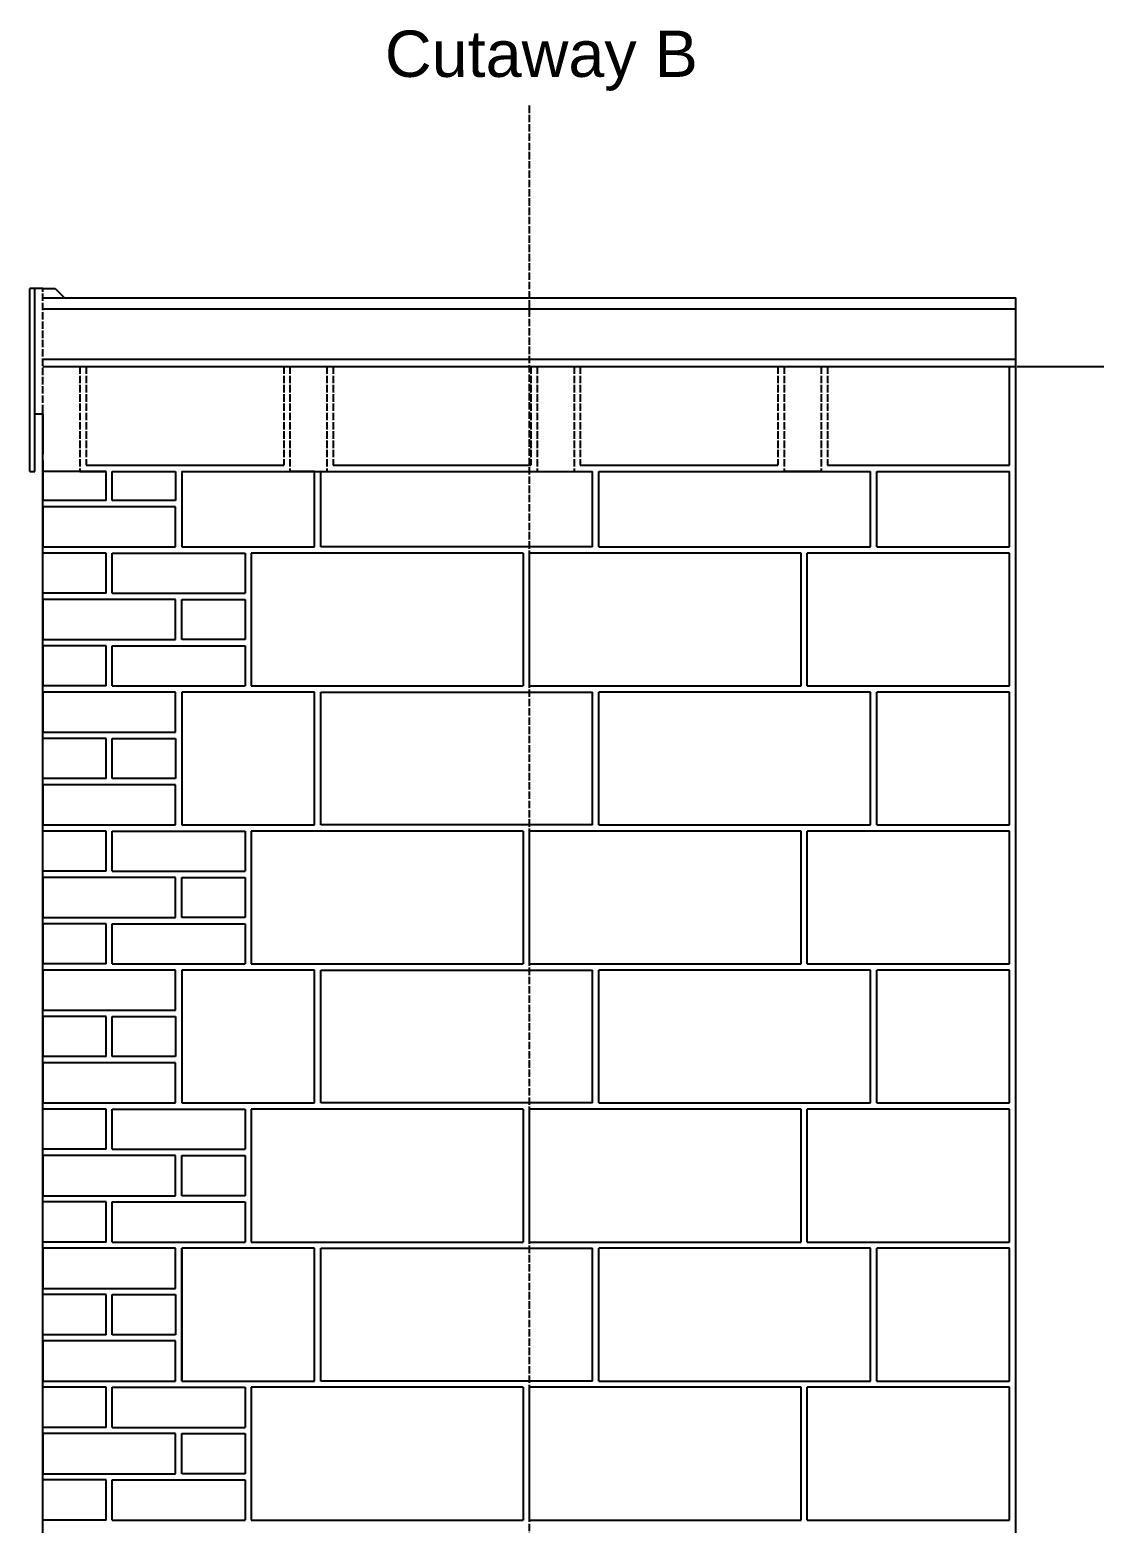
# Model space of a CAD drawing. Header units: millimetres. Extents: x -11841 to 102317, y -68819 to 40378.
# Drawn here: x 61823 to 63545, y 4018 to 6435 of the extents above; entities that cross this region are included whole.
import ezdxf

# ---------------------------------------------------------------- set-up
doc = ezdxf.new("R2010")
doc.units = ezdxf.units.MM
doc.linetypes.add('ACAD_ISO02W100', pattern=[15, 12, -3])
doc.styles.get("Standard").update_dxf_attribs({"font": 'Arial.ttf'})
doc.dimstyles.new('JRMStyle', dxfattribs={"dimtxt": 3.5, "dimasz": 2.5, "dimexe": 1.25, "dimexo": 0.625, "dimtad": 1, "dimdec": 0, "dimdsep": 46, "dimtxsty": 'Standard', "dimblk": 'ARCHTICK', "dimblk1": 'ARCHTICK', "dimblk2": 'ARCHTICK', "dimcen": 2.5, "dimadec": 0, "dimazin": 0, "dimtfac": 1, "dimtdec": 0, "dimtmove": 0, "dimatfit": 3, "dimldrblk": 'ARCHTICK', "dimfxl": 1, "dimarcsym": 0})

# ---------------------------------------------------------------- blocks, each defined once
blk = doc.blocks.new('_ArchTick')
at = {"color": 0, "linetype": 'ByBlock', "const_width": 0.15}
blk.add_lwpolyline([(-0.5, -0.5), (0.5, 0.5)], dxfattribs=at)
blk = doc.blocks.new('*D83')
at = {"color": 0, "lineweight": -2, "ltscale": 0.58, "transparency": 16777216}
for p, q in [((63421.1, 5889.8), (63684, 5889.8)), ((63659, 5889.8), (63659, 2212.8)), ((63421.1, 2212.8), (63684, 2212.8))]:
    blk.add_line(p, q, dxfattribs=at)
at = {"layer": 'Defpoints', "color": 0, "ltscale": 0.58, "transparency": 16777216}
for p in [(63408.6, 5889.8), (63408.6, 2212.8), (63659, 2212.8)]:
    blk.add_point(p, dxfattribs=at)
at = {"color": 0, "lineweight": -2, "ltscale": 0.58, "transparency": 16777216, "xscale": 50, "yscale": 50, "zscale": 50}
for p, rotation in [((63659, 5889.8), 90), ((63659, 2212.8), 270)]:
    blk.add_blockref('_ArchTick', p, dxfattribs=dict(at, rotation=rotation))
at = {"color": 0, "ltscale": 0.58, "transparency": 16777216, "insert": (63610.8, 4051.3), "char_height": 70, "attachment_point": 5, "rotation": 90}
blk.add_mtext('3677mm', dxfattribs=at)

msp = doc.modelspace()

# ---------------------------------------------------------------- linework, layer by layer
at = {"linetype": 'ACAD_ISO02W100'}
for p, q in [((62631.1, 6311.9), (62631.1, 1987.8)), ((61843.6, 5815.8), (61843.6, 6015.8)), ((61903.6, 5889.8), (61903.6, 5719.8)), ((61913.6, 5889.8), (61913.6, 5729.8)), ((62233.6, 5889.8), (62233.6, 5729.8)), ((62243.6, 5889.8), (62243.6, 5719.8)), ((62303.6, 5889.8), (62303.6, 5719.8)), ((62313.6, 5889.8), (62313.6, 5729.8)), ((62633.6, 5889.8), (62633.6, 5729.8)), ((62643.6, 5889.8), (62643.6, 5719.8)), ((62703.6, 5889.8), (62703.6, 5719.8)), ((62713.6, 5889.8), (62713.6, 5729.8)), ((63033.6, 5889.8), (63033.6, 5729.8)), ((63043.6, 5889.8), (63043.6, 5719.8)), ((63103.6, 5889.8), (63103.6, 5719.8)), ((63113.6, 5889.8), (63113.6, 5729.8))]:
    msp.add_line(p, q, dxfattribs=at)
for p, q in [((61822.6, 5719.8), (61822.6, 6015.8)), ((61843.6, 6015.8), (61822.6, 6015.8)), ((61830.6, 5719.8), (61830.6, 6015.8)), ((61843.6, 6015.8), (61863.6, 6015.8)), ((61843.6, 6000.8), (63418.6, 6000.8)), ((61863.6, 6015.8), (61878.6, 6000.8)), ((63418.6, 1987.8), (63418.6, 6000.8)), ((61843.6, 5982.8), (63418.6, 5982.8)), ((61843.6, 5901.8), (63418.6, 5901.8)), ((61843.6, 5889.8), (63418.6, 5889.8)), ((63408.6, 5729.8), (63408.6, 5889.8)), ((61843.6, 5812.8), (61830.6, 5812.8)), ((61843.6, 2212.8), (61843.6, 5815.8)), ((61843.6, 5812.8), (61843.6, 5747.8)), ((61843.6, 5737.8), (61843.6, 5672.8)), ((61913.6, 5729.8), (62233.6, 5729.8)), ((62313.6, 5729.8), (62633.6, 5729.8)), ((62713.6, 5729.8), (63033.6, 5729.8)), ((63113.6, 5729.8), (63408.6, 5729.8)), ((61822.6, 5719.8), (61830.6, 5719.8)), ((61822.6, 5719.8), (61830.6, 5719.8)), ((61903.6, 5719.8), (61843.6, 5719.8)), ((61903.6, 5719.8), (61843.6, 5719.8)), ((61946.1, 5719.8), (61903.6, 5719.8)), ((61903.6, 5719.8), (61946.1, 5719.8)), ((61946.1, 5672.8), (61946.1, 5719.8)), ((61956.1, 5672.8), (61956.1, 5719.8)), ((61956.1, 5719.8), (62058.6, 5719.8)), ((62058.6, 5719.8), (62058.6, 5672.8)), ((62068.6, 5719.8), (62068.6, 5597.8)), ((62068.6, 5719.8), (62733.6, 5719.8)), ((62283.6, 5719.8), (62243.6, 5719.8)), ((62243.6, 5719.8), (62303.6, 5719.8)), ((62283.6, 5597.8), (62283.6, 5719.8)), ((62293.6, 5597.8), (62293.6, 5719.8)), ((62293.6, 5719.8), (62303.6, 5719.8)), ((62643.6, 5719.8), (62703.6, 5719.8)), ((62733.6, 5597.8), (62733.6, 5719.8)), ((62733.6, 5597.8), (62733.6, 5719.8)), ((62743.6, 5597.8), (62743.6, 5719.8)), ((62743.6, 5597.8), (62743.6, 5719.8)), ((62743.6, 5719.8), (63183.6, 5719.8)), ((63103.6, 5719.8), (63043.6, 5719.8)), ((63183.6, 5597.8), (63183.6, 5719.8)), ((63193.6, 5597.8), (63193.6, 5719.8)), ((63193.6, 5719.8), (63408.6, 5719.8)), ((63408.6, 5597.8), (63408.6, 5719.8)), ((61946.1, 5672.8), (61843.6, 5672.8)), ((61843.6, 5662.8), (61843.6, 5597.8)), ((61843.6, 5662.8), (61843.6, 5597.8)), ((62058.6, 5662.8), (61843.6, 5662.8)), ((61843.6, 5662.8), (61843.6, 5597.8)), ((62058.6, 5672.8), (61956.1, 5672.8)), ((62058.6, 5597.8), (62058.6, 5662.8)), ((61843.6, 5597.8), (62058.6, 5597.8)), ((61946.1, 5587.8), (61843.6, 5587.8)), ((61946.1, 5522.8), (61946.1, 5587.8)), ((61956.1, 5522.8), (61956.1, 5587.8)), ((61956.1, 5587.8), (62171.1, 5587.8)), ((62068.6, 5597.8), (62283.6, 5597.8)), ((62171.1, 5587.8), (62171.1, 5522.8)), ((62181.1, 5587.8), (62181.1, 5372.8)), ((62621.1, 5587.8), (62181.1, 5587.8)), ((62733.6, 5597.8), (62293.6, 5597.8)), ((62621.1, 5587.8), (62621.1, 5372.8)), ((62631.1, 5587.8), (62631.1, 5372.8)), ((62631.1, 5587.8), (62631.1, 5372.8)), ((63071.1, 5587.8), (62631.1, 5587.8)), ((62743.6, 5597.8), (63183.6, 5597.8)), ((63071.1, 5372.8), (63071.1, 5587.8)), ((63081.1, 5372.8), (63081.1, 5587.8)), ((63408.6, 5587.8), (63081.1, 5587.8)), ((63193.6, 5597.8), (63408.6, 5597.8)), ((63408.6, 5372.8), (63408.6, 5587.8)), ((61946.1, 5522.8), (61843.6, 5522.8)), ((62058.6, 5512.8), (61843.6, 5512.8)), ((61843.6, 5512.8), (61843.6, 5447.8)), ((61956.1, 5522.8), (62171.1, 5522.8)), ((62058.6, 5447.8), (62058.6, 5512.8)), ((62068.6, 5447.8), (62068.6, 5512.8)), ((62068.6, 5512.8), (62171.1, 5512.8)), ((62171.1, 5512.8), (62171.1, 5447.8)), ((61843.6, 5447.8), (62058.6, 5447.8)), ((61843.6, 5437.8), (61843.6, 5372.8)), ((61843.6, 5437.8), (61843.6, 5372.8)), ((61946.1, 5437.8), (61843.6, 5437.8)), ((61946.1, 5372.8), (61946.1, 5437.8)), ((61956.1, 5372.8), (61956.1, 5437.8)), ((61956.1, 5437.8), (62171.1, 5437.8)), ((62171.1, 5447.8), (62068.6, 5447.8)), ((62171.1, 5437.8), (62171.1, 5372.8)), ((61946.1, 5372.8), (61843.6, 5372.8)), ((61956.1, 5372.8), (62171.1, 5372.8)), ((62181.1, 5372.8), (62621.1, 5372.8)), ((62631.1, 5372.8), (63071.1, 5372.8)), ((63081.1, 5372.8), (63408.6, 5372.8)), ((62058.6, 5362.8), (61843.6, 5362.8)), ((61843.6, 5362.8), (61843.6, 5297.8)), ((62058.6, 5297.8), (62058.6, 5362.8)), ((62283.6, 5362.8), (62068.6, 5362.8)), ((62068.6, 5362.8), (62068.6, 5147.8)), ((62283.6, 5147.8), (62283.6, 5362.8)), ((62293.6, 5147.8), (62293.6, 5362.8)), ((62293.6, 5362.8), (62733.6, 5362.8)), ((62733.6, 5147.8), (62733.6, 5362.8)), ((62733.6, 5147.8), (62733.6, 5362.8)), ((62743.6, 5147.8), (62743.6, 5362.8)), ((62743.6, 5147.8), (62743.6, 5362.8)), ((63183.6, 5362.8), (62743.6, 5362.8)), ((63183.6, 5147.8), (63183.6, 5362.8)), ((63193.6, 5147.8), (63193.6, 5362.8)), ((63408.6, 5362.8), (63193.6, 5362.8)), ((63408.6, 5147.8), (63408.6, 5362.8)), ((61843.6, 5297.8), (62058.6, 5297.8)), ((61946.1, 5287.8), (61843.6, 5287.8)), ((61946.1, 5222.8), (61946.1, 5287.8)), ((61956.1, 5222.8), (61956.1, 5287.8)), ((61956.1, 5287.8), (62058.6, 5287.8)), ((62058.6, 5287.8), (62058.6, 5222.8)), ((61946.1, 5222.8), (61843.6, 5222.8)), ((62058.6, 5222.8), (61956.1, 5222.8)), ((62058.6, 5212.8), (61843.6, 5212.8)), ((61843.6, 5212.8), (61843.6, 5147.8)), ((62058.6, 5147.8), (62058.6, 5212.8)), ((61843.6, 5147.8), (62058.6, 5147.8)), ((62068.6, 5147.8), (62283.6, 5147.8)), ((62733.6, 5147.8), (62293.6, 5147.8)), ((62743.6, 5147.8), (63183.6, 5147.8)), ((63193.6, 5147.8), (63408.6, 5147.8)), ((61946.1, 5137.8), (61843.6, 5137.8)), ((61946.1, 5072.8), (61946.1, 5137.8)), ((61956.1, 5072.8), (61956.1, 5137.8)), ((61956.1, 5137.8), (62171.1, 5137.8)), ((62171.1, 5137.8), (62171.1, 5072.8)), ((62181.1, 5137.8), (62181.1, 4922.8)), ((62621.1, 5137.8), (62181.1, 5137.8)), ((62621.1, 5137.8), (62621.1, 4922.8)), ((62631.1, 5137.8), (62631.1, 4922.8)), ((62631.1, 5137.8), (62631.1, 4922.8)), ((63071.1, 5137.8), (62631.1, 5137.8)), ((63071.1, 4922.8), (63071.1, 5137.8)), ((63081.1, 4922.8), (63081.1, 5137.8)), ((63408.6, 5137.8), (63081.1, 5137.8)), ((63408.6, 4922.8), (63408.6, 5137.8)), ((61946.1, 5072.8), (61843.6, 5072.8)), ((62058.6, 5062.8), (61843.6, 5062.8)), ((61843.6, 5062.8), (61843.6, 4997.8)), ((61956.1, 5072.8), (62171.1, 5072.8)), ((62058.6, 4997.8), (62058.6, 5062.8)), ((62068.6, 4997.8), (62068.6, 5062.8)), ((62068.6, 5062.8), (62171.1, 5062.8)), ((62171.1, 5062.8), (62171.1, 4997.8)), ((61843.6, 4997.8), (62058.6, 4997.8)), ((61843.6, 4987.8), (61843.6, 4922.8)), ((61843.6, 4987.8), (61843.6, 4922.8)), ((61946.1, 4987.8), (61843.6, 4987.8)), ((61946.1, 4922.8), (61946.1, 4987.8)), ((61956.1, 4922.8), (61956.1, 4987.8)), ((61956.1, 4987.8), (62171.1, 4987.8)), ((62171.1, 4997.8), (62068.6, 4997.8)), ((62171.1, 4987.8), (62171.1, 4922.8)), ((61946.1, 4922.8), (61843.6, 4922.8)), ((62058.6, 4912.8), (61843.6, 4912.8)), ((61843.6, 4912.8), (61843.6, 4847.8)), ((61956.1, 4922.8), (62171.1, 4922.8)), ((62058.6, 4847.8), (62058.6, 4912.8)), ((62283.6, 4912.8), (62068.6, 4912.8)), ((62068.6, 4912.8), (62068.6, 4697.8)), ((62181.1, 4922.8), (62621.1, 4922.8)), ((62283.6, 4697.8), (62283.6, 4912.8)), ((62293.6, 4697.8), (62293.6, 4912.8)), ((62293.6, 4912.8), (62733.6, 4912.8)), ((62631.1, 4922.8), (63071.1, 4922.8)), ((62733.6, 4697.8), (62733.6, 4912.8)), ((62733.6, 4697.8), (62733.6, 4912.8)), ((62743.6, 4697.8), (62743.6, 4912.8)), ((62743.6, 4697.8), (62743.6, 4912.8)), ((63183.6, 4912.8), (62743.6, 4912.8)), ((63081.1, 4922.8), (63408.6, 4922.8)), ((63183.6, 4697.8), (63183.6, 4912.8)), ((63193.6, 4697.8), (63193.6, 4912.8)), ((63408.6, 4912.8), (63193.6, 4912.8)), ((63408.6, 4697.8), (63408.6, 4912.8)), ((61843.6, 4847.8), (62058.6, 4847.8)), ((61843.6, 4837.8), (61843.6, 4772.8)), ((61946.1, 4837.8), (61843.6, 4837.8)), ((61946.1, 4772.8), (61946.1, 4837.8)), ((61956.1, 4772.8), (61956.1, 4837.8)), ((61956.1, 4837.8), (62058.6, 4837.8)), ((62058.6, 4837.8), (62058.6, 4772.8)), ((61946.1, 4772.8), (61843.6, 4772.8)), ((61843.6, 4762.8), (61843.6, 4697.8)), ((61843.6, 4762.8), (61843.6, 4697.8)), ((62058.6, 4762.8), (61843.6, 4762.8)), ((61843.6, 4762.8), (61843.6, 4697.8)), ((62058.6, 4772.8), (61956.1, 4772.8)), ((62058.6, 4697.8), (62058.6, 4762.8)), ((61843.6, 4697.8), (62058.6, 4697.8)), ((62068.6, 4697.8), (62283.6, 4697.8)), ((62733.6, 4697.8), (62293.6, 4697.8)), ((62743.6, 4697.8), (63183.6, 4697.8)), ((63193.6, 4697.8), (63408.6, 4697.8)), ((61946.1, 4687.8), (61843.6, 4687.8)), ((61946.1, 4622.8), (61946.1, 4687.8)), ((61956.1, 4622.8), (61956.1, 4687.8)), ((61956.1, 4687.8), (62171.1, 4687.8)), ((62171.1, 4687.8), (62171.1, 4622.8)), ((62181.1, 4687.8), (62181.1, 4472.8)), ((62621.1, 4687.8), (62181.1, 4687.8)), ((62621.1, 4687.8), (62621.1, 4472.8)), ((62631.1, 4687.8), (62631.1, 4472.8)), ((62631.1, 4687.8), (62631.1, 4472.8)), ((63071.1, 4687.8), (62631.1, 4687.8)), ((63071.1, 4472.8), (63071.1, 4687.8)), ((63081.1, 4472.8), (63081.1, 4687.8)), ((63408.6, 4687.8), (63081.1, 4687.8)), ((63408.6, 4472.8), (63408.6, 4687.8)), ((61946.1, 4622.8), (61843.6, 4622.8)), ((61956.1, 4622.8), (62171.1, 4622.8)), ((62058.6, 4612.8), (61843.6, 4612.8)), ((61843.6, 4612.8), (61843.6, 4547.8)), ((62058.6, 4547.8), (62058.6, 4612.8)), ((62068.6, 4547.8), (62068.6, 4612.8)), ((62068.6, 4612.8), (62171.1, 4612.8)), ((62171.1, 4612.8), (62171.1, 4547.8)), ((61843.6, 4547.8), (62058.6, 4547.8)), ((62171.1, 4547.8), (62068.6, 4547.8)), ((61946.1, 4537.8), (61843.6, 4537.8)), ((61946.1, 4472.8), (61946.1, 4537.8)), ((61956.1, 4472.8), (61956.1, 4537.8)), ((61956.1, 4537.8), (62171.1, 4537.8)), ((62171.1, 4537.8), (62171.1, 4472.8)), ((61946.1, 4472.8), (61843.6, 4472.8)), ((61956.1, 4472.8), (62171.1, 4472.8)), ((62181.1, 4472.8), (62621.1, 4472.8)), ((62631.1, 4472.8), (63071.1, 4472.8)), ((63081.1, 4472.8), (63408.6, 4472.8)), ((62058.6, 4462.8), (61843.6, 4462.8)), ((61843.6, 4462.8), (61843.6, 4397.8)), ((62058.6, 4397.8), (62058.6, 4462.8)), ((62068.6, 4247.8), (62068.6, 4462.8)), ((62283.6, 4462.8), (62068.6, 4462.8)), ((62068.6, 4462.8), (62068.6, 4247.8)), ((62283.6, 4247.8), (62283.6, 4462.8)), ((62293.6, 4247.8), (62293.6, 4462.8)), ((62293.6, 4462.8), (62733.6, 4462.8)), ((62733.6, 4247.8), (62733.6, 4462.8)), ((62733.6, 4247.8), (62733.6, 4462.8)), ((62743.6, 4247.8), (62743.6, 4462.8)), ((62743.6, 4247.8), (62743.6, 4462.8)), ((63183.6, 4462.8), (62743.6, 4462.8)), ((63183.6, 4247.8), (63183.6, 4462.8)), ((63193.6, 4247.8), (63193.6, 4462.8)), ((63408.6, 4462.8), (63193.6, 4462.8)), ((63408.6, 4247.8), (63408.6, 4462.8)), ((61843.6, 4397.8), (62058.6, 4397.8)), ((61946.1, 4387.8), (61843.6, 4387.8)), ((61946.1, 4322.8), (61946.1, 4387.8)), ((61956.1, 4322.8), (61956.1, 4387.8)), ((61956.1, 4387.8), (62058.6, 4387.8)), ((62058.6, 4387.8), (62058.6, 4322.8)), ((61946.1, 4322.8), (61843.6, 4322.8)), ((62058.6, 4312.8), (61843.6, 4312.8)), ((61843.6, 4312.8), (61843.6, 4247.8)), ((62058.6, 4322.8), (61956.1, 4322.8)), ((62058.6, 4247.8), (62058.6, 4312.8)), ((61843.6, 4247.8), (62058.6, 4247.8)), ((61946.1, 4237.8), (61843.6, 4237.8)), ((61946.1, 4172.8), (61946.1, 4237.8)), ((61956.1, 4172.8), (61956.1, 4237.8)), ((61956.1, 4237.8), (62171.1, 4237.8)), ((62068.6, 4247.8), (62283.6, 4247.8)), ((62171.1, 4237.8), (62171.1, 4172.8)), ((62181.1, 4237.8), (62181.1, 4022.8)), ((62621.1, 4237.8), (62181.1, 4237.8)), ((62733.6, 4247.8), (62293.6, 4247.8)), ((62621.1, 4237.8), (62621.1, 4022.8)), ((62631.1, 4237.8), (62631.1, 4022.8)), ((62631.1, 4237.8), (62631.1, 4022.8)), ((63071.1, 4237.8), (62631.1, 4237.8)), ((62743.6, 4247.8), (63183.6, 4247.8)), ((63071.1, 4022.8), (63071.1, 4237.8)), ((63081.1, 4022.8), (63081.1, 4237.8)), ((63408.6, 4237.8), (63081.1, 4237.8)), ((63193.6, 4247.8), (63408.6, 4247.8)), ((63408.6, 4022.8), (63408.6, 4237.8)), ((61946.1, 4172.8), (61843.6, 4172.8)), ((62058.6, 4162.8), (61843.6, 4162.8)), ((61843.6, 4162.8), (61843.6, 4097.8)), ((61956.1, 4172.8), (62171.1, 4172.8)), ((62058.6, 4097.8), (62058.6, 4162.8)), ((62068.6, 4097.8), (62068.6, 4162.8)), ((62068.6, 4162.8), (62171.1, 4162.8)), ((62171.1, 4162.8), (62171.1, 4097.8)), ((61843.6, 4097.8), (62058.6, 4097.8)), ((61946.1, 4087.8), (61843.6, 4087.8)), ((61946.1, 4022.8), (61946.1, 4087.8)), ((61956.1, 4022.8), (61956.1, 4087.8)), ((61956.1, 4087.8), (62171.1, 4087.8)), ((62171.1, 4097.8), (62068.6, 4097.8)), ((62171.1, 4087.8), (62171.1, 4022.8)), ((61946.1, 4022.8), (61843.6, 4022.8)), ((61956.1, 4022.8), (62171.1, 4022.8)), ((62181.1, 4022.8), (62621.1, 4022.8)), ((62631.1, 4022.8), (63071.1, 4022.8)), ((63081.1, 4022.8), (63408.6, 4022.8))]:
    msp.add_line(p, q)

# ---------------------------------------------------------------- texts
at = {"insert": (62397.4, 6433.4), "char_height": 75, "attachment_point": 1}
msp.add_mtext_dynamic_manual_height_columns('Cutaway B', width=2143.269, gutter_width=12.5, heights=[0], dxfattribs=at)

# ---------------------------------------------------------------- dimensions: what is measured, and where the dimension line sits
at = {"ltscale": 0.58}
dim = msp.add_linear_dim(base=(63659, 2212.8), p1=(63408.6, 5889.8), p2=(63408.6, 2212.8), angle=90, dimstyle='JRMStyle', override={"dimpost": 'mm'}, dxfattribs=at)
dim.commit()
dim.dimension.update_dxf_attribs({"geometry": '*D83', "text_midpoint": (63610.8, 4051.3)})

doc.saveas('drawing.dxf')
